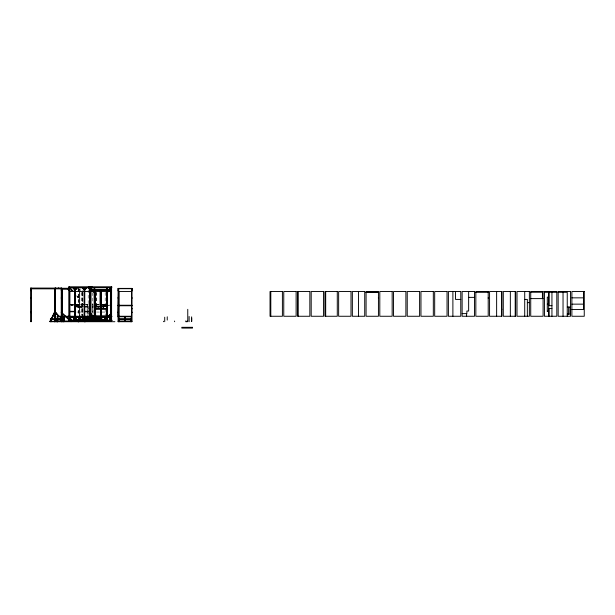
<?xml version="1.0" encoding="UTF-8"?>
<svg xmlns="http://www.w3.org/2000/svg" width="615" height="615" viewBox="0 0 615 615"><rect width="100%" height="100%" fill="white"/><g stroke="black" fill="none" stroke-linecap="round" stroke-linejoin="round"><path stroke-width="0.46" stroke-dasharray="3.08 2.31" d="M77.436 307.216L76.767 306.793M81.634 306.939L76.967 307.07L80.288 307.07M82.133 306.793L82.072 307.216L74.876 304.986M79.097 307.216L82.602 306.939L78.997 305.824M77.006 296.492L78.236 297.906L78.512 297.329L76.637 295.169M78.582 290.634L79.35 289.096M79.527 289.096L78.582 290.057L79.058 289.096L79.051 290.987M79.051 290.634L79.819 289.096M106.61 304.709L98.515 307.216L98.454 306.793L98.031 307.216L98.492 307.07L94.333 307.07M102.482 305.547L106.088 304.433M98.469 306.939L105.665 304.709M102.451 305.855L106.126 304.709M102.497 306.132L105.119 305.317M102.982 306.977L105.68 306.147L101.567 306.132M106.579 305.863L109.278 305.032M105.027 306.424L103.289 307.254M103.051 307.254L107.54 305.863M108.44 305.586L111.138 304.748M77.713 289.096L81.78 289.096M70.74 290.18L73.362 290.18M77.844 290.18L82.349 290.18M78.512 297.329L76.99 295.892M78.236 297.906L76.667 295.777M70.433 304.502L73.762 304.502L70.364 304.779M76.629 304.502L85.185 304.502M96.347 304.502L99.207 304.502M100.153 304.502L104.911 304.502M70.902 304.648L73.4 304.648M75.191 304.648L83.425 304.648M84.34 304.648L87.084 304.648M96.24 304.648L98.984 304.648M102.644 304.648L105.388 304.648M76.591 304.779L85.178 304.779M87.084 304.779L88.068 304.779L84.332 304.925M96.363 304.779L99.223 304.779M100.176 304.779L104.95 304.779M70.825 304.925L74.184 304.925M75.153 304.925L83.417 304.925M96.255 304.925L99.007 304.925M102.682 304.925L105.434 304.925M76.521 306.132L79.02 306.132M80.873 306.132L82.648 306.132M96.163 306.132L98.823 306.132M76.99 306.278L78.659 306.278M80.45 306.278L83.294 306.278M84.24 306.278L87.084 306.278M96.34 306.278L99.184 306.278M101.929 306.278L105.342 306.547L101.982 306.547M76.46 306.401L78.136 306.401M80.834 306.401L82.625 306.401M87.084 306.47L88.068 306.47M92.519 306.47L93.011 306.47M96.178 306.401L98.854 306.401M102.451 306.401L104.965 306.401M76.929 306.547L78.605 306.547M80.411 306.547L83.271 306.547M84.224 306.547L88.068 306.547M92.519 306.547L93.011 306.547M96.363 306.547L99.223 306.547M95.978 306.793L98.454 306.793M101.913 306.793L103.612 307.07L100.291 307.07M79.143 306.939L82.602 306.939M87.084 306.939L88.068 306.939M92.519 306.939L93.011 306.939M96.194 306.939L98.992 307.216L96.217 307.216M84.37 307.216L88.068 307.223M92.519 307.223L93.011 307.239M76.844 312.051L78.674 312.051M79.589 312.051L83.156 312.051M96.686 312.051L99.422 312.051M102.121 312.051L107.471 312.051M75.399 304.709L78.097 305.547M76.714 305.271L82.118 306.939M75.361 304.986L82.556 307.216M77.213 305.863L79.842 306.67M70.41 304.756L75.806 306.424M69.449 304.748L73.938 306.139M74.838 306.416L77.536 307.254M71.025 288.689L72.893 290.849M71.378 289.404L72.624 290.849M70.525 288.689L72.37 290.81M70.248 288.689L72.093 290.81M105.173 292.433L105.173 307.462M105.173 308.399L105.173 314.972M96.44 292.433L96.44 307.462M96.163 292.433L96.163 307.462M93.011 313.196L93.011 304.502L92.519 304.502L92.519 313.196M92.411 292.625L92.411 312.482M88.176 289.788L88.176 309.645M88.176 310.59L88.176 315.318M88.068 315.979L88.068 304.502L87.084 304.502L87.084 310.275M87.576 304.502L87.576 315.979M87.084 311.221L87.084 315.049M82.887 292.878L82.887 315.61M82.618 292.878L82.618 315.61M82.541 292.878L82.541 315.61M82.349 292.456L82.349 314.918M82.218 290.18L82.218 290.588M82.218 292.456L82.264 315.61M81.995 292.456L81.995 314.918M81.864 292.456L81.864 315.856M78.843 288.689L78.843 290.987M78.574 288.689L78.582 290.987M78.497 288.689L78.374 315.61M78.22 288.689L78.22 315.533M93.011 304.779L92.519 304.779L93.011 304.856"/><path stroke-width="0.92" d="M61.869 321.699L61.869 288.689L30.75 288.673L30.75 288.266L69.364 288.281M61.861 288.689L61.861 288.281L30.75 288.266M106.849 290.449L106.841 320.607M118.626 291.541L118.626 288.689L118.626 321.699M191.657 318.209L191.657 321.491L191.657 316.856M114.874 321.699L49.892 321.699L54.512 312.066L54.981 312.066L50.653 321.291L50.63 319.254M50.184 321.291L54.512 312.643L54.981 312.643L54.512 312.066M50.368 321.291L54.981 312.066M70.456 287.735L69.626 288.696L70.725 287.735M70.956 287.735L69.626 289.273L71.225 287.735M75.145 289.473L76.652 287.735M76.921 287.735L75.414 289.473L74.792 289.473L73.285 287.735M75.145 290.049L77.152 287.735M77.421 287.735L75.414 290.049L74.792 290.049L72.785 287.735M86.008 287.735L84.501 289.473L82.91 287.735M85.777 288.312L84.147 289.473L82.641 287.735M86.507 287.735L84.501 290.049L82.418 287.735M86.776 287.735L84.77 290.049L84.147 290.049L82.141 287.735M91.481 287.735L90.643 288.696L91.75 287.735M91.973 287.735L90.643 289.273L92.25 287.735M71.002 317.079L70.164 318.04L71.271 317.079M71.501 317.079L70.164 318.616L71.77 317.079M72.785 320.607L74.792 318.293L75.414 318.293L77.421 320.607M73.054 320.607L75.061 318.293M73.285 320.607L74.792 318.87L75.414 318.87L76.921 320.607M75.414 318.04L76.245 317.079M75.683 321.015L75.683 318.04L76.521 317.079M73.554 320.607L75.061 318.87M75.414 318.616L76.744 316.671M77.552 320.2L79.427 318.662L78.097 320.2M77.828 320.2L79.158 318.662M78.051 320.2L79.427 319.239L78.597 320.2M80.926 317.079L80.096 318.04L79.181 317.079M78.32 320.2L79.158 319.239M81.195 317.079L80.365 318.04L78.912 317.079M82.141 320.607L84.147 318.293L84.77 318.293L86.776 320.607M82.418 320.607L84.416 318.293M108.701 290.18L107.195 291.917L108.978 290.18M82.641 320.607L84.147 318.87L84.77 318.87L86.277 320.607M84.77 318.04L85.608 317.079M82.91 320.607L84.416 318.87L86.008 320.607L85.992 317.079M109.201 290.18L107.195 292.494L109.478 290.18M84.77 318.616L86.108 316.671M86.377 317.079L85.047 318.616L84.416 318.616L83.087 317.079L86.615 317.079M86.846 320.2L88.714 318.662L87.338 320.2M88.445 318.662L87.115 320.2L87.169 316.671L88.445 318.209L88.714 317.632M87.883 320.2L88.445 319.239M87.661 320.607L89.936 318.293L87.937 320.607M88.16 320.607L89.936 318.87L88.429 320.607M91.75 317.079L90.643 318.04M91.973 317.079L90.643 318.616L92.25 317.079M93.203 316.671L91.866 318.209L93.741 316.671L93.826 320.2L91.866 318.662L93.242 320.2M92.142 318.209L93.472 316.671M94.31 320.031L95.809 318.293M96.163 318.04L97.001 317.079L96.986 319.723M94.579 320.031L95.579 318.87M96.34 318.101L97.224 317.079L97.255 320.607M95.809 318.87L94.303 320.607L94.141 290.18M96.163 318.616L97.493 316.671M95.579 319.446L94.579 320.607L94.595 317.963M100.576 318.04L101.406 317.079M101.675 317.079L100.222 318.04L99.392 317.079M99.123 320.2L100.453 318.662M100.576 318.616L101.906 316.671M99.392 320.2L100.722 318.662M102.49 316.671L101.16 318.209L103.036 316.671M102.175 316.671L100.845 318.616L100.222 318.616L98.892 316.671M99.622 320.2L100.553 319.177M101.429 318.209L102.759 316.671M99.891 320.2L100.722 319.239M103.166 320.607L105.173 318.293L107.118 318.293M106.357 317.079L105.526 318.04L104.066 317.079M103.435 320.607L105.442 318.293M105.25 318.616L106.579 317.079M104.166 320.031L105.795 318.87M105.526 318.616L106.856 317.079L103.566 317.079L103.566 316.671M103.935 320.607L105.442 318.87M108.686 315.856L110.961 313.542L108.955 315.856M109.186 315.856L110.961 314.111L109.455 315.856M108.686 320.607L110.692 318.293L111.584 318.293M108.955 320.607L110.961 318.293M109.685 320.031L110.692 318.87L111.584 318.87M109.455 320.607L110.961 318.87M68.995 287.735L111.584 287.735M30.75 288.689L69.449 288.689M111.584 288.696L110.692 288.696L110.692 316.264M118.088 288.689L132.01 288.689M30.75 289.096L31.296 289.096M61.262 289.096L69.449 289.096M118.088 289.096L118.626 289.096M131.464 289.096L132.01 289.096M111.584 289.273L110.692 289.273L109.362 287.735M111.046 289.473L111.584 289.473M90.643 289.773L110.961 289.773M30.75 290.057L31.296 290.057M61.262 290.057L61.808 290.057M111.046 290.049L111.584 290.049M118.088 290.057L118.626 290.057M131.464 290.057L132.01 290.057M90.643 290.18L110.961 290.18M94.618 290.449L107.056 290.449M30.75 290.634L31.296 290.634M61.262 290.634L61.808 290.634M118.088 290.634L118.626 290.634M131.464 290.634L132.01 290.634M69.541 291.541L94.495 291.541M94.618 291.541L106.849 291.541M107.687 291.541L111.046 291.541M530.73 292.233L542.43 292.233L542.43 298.606M475.841 292.31L488.21 292.31M544.444 292.302L556.806 292.302M558.166 292.302L567.245 292.302L567.245 316.264M548.657 297.153L547.296 297.153L547.296 311.413L548.657 311.413L548.657 316.264M468.645 297.383L474.488 297.383M118.088 297.668L118.626 297.668L118.088 298.244L118.626 298.244M131.464 297.683L132.01 297.683L131.464 298.26L132.01 298.26M378.371 297.706L378.448 298.267M30.75 297.737L31.296 297.737L30.75 298.313L31.296 298.313M61.262 297.737L61.808 297.737L61.262 298.313L61.808 298.313M488.21 297.706L488.21 298.267M571.889 297.845L583.589 297.845M530.73 298.606L543.091 298.606M460.766 299.42L455.538 299.42L455.538 291.541M524.71 299.42L527.355 299.42L527.355 316.264M527.355 302.618L529.369 302.618M571.889 304.148L583.589 304.148M547.296 304.217L548.657 304.217M111.077 304.471L111.384 304.748L110.977 304.502M118.088 305.255L132.01 305.255M118.088 305.747L132.01 305.747M551.939 305.686L549.087 305.686L549.087 292.302M567.245 307.062L570.528 307.062M131.464 308.522L132.01 308.522M551.939 308.561L549.087 308.561L549.087 316.264M95.056 308.792L107.11 308.792M131.464 308.93L132.01 308.93M95.386 309.076L106.864 309.076M501.479 309.207L501.925 309.207M571.889 309.545L583.589 309.545L583.589 291.541M69.626 311.336L75.061 311.336M84.501 311.336L89.936 311.336M111.046 311.336L111.584 311.336M547.296 311.282L548.657 311.282L548.657 292.302M69.626 311.743L75.061 311.743M84.501 311.743L89.936 311.743M111.046 311.743L111.584 311.743M31.296 312.066L30.75 312.066L31.296 312.643L30.75 312.643M58.602 316.248L55.212 312.066L59.171 316.325M118.626 312.059L118.088 312.059L118.626 312.635L118.088 312.635M132.01 312.066L131.464 312.066L132.01 312.643L131.464 312.643M55.488 312.643L58.333 316.248M61.262 312.643L70.456 321.291M462.126 313.619L466.862 313.619L466.862 311.036L468.645 311.036L468.645 291.541M567.245 314.127L569.967 314.127L569.967 307.062M90.643 315.856L94.41 315.856M107.195 315.856L110.961 315.856M94.618 315.995L107.056 315.995M118.626 316.264L131.464 316.264M118.088 316.533L118.626 316.533M57.226 316.748L111.861 316.671L111.861 316.264L57.226 316.264L57.226 321.699M118.626 316.748L131.464 316.748M71.763 316.802L74.446 316.802M76.237 316.802L78.028 316.802M118.088 316.94L118.626 316.94M69.541 317.079L82.51 317.086M92.642 317.079L87.937 317.079L87.937 316.671M93.972 317.079L97.493 317.079M98.892 317.079L102.175 317.079M111.046 317.079L108.417 317.079L108.417 316.671M75.683 318.04L74.231 317.079M85.047 318.04L83.586 317.079M95.54 318.04L94.979 317.079M94.495 318.293L96.44 318.293L98.446 320.607M78.413 316.671L79.742 318.616L80.365 318.616L81.695 316.671M89.936 318.616L88.337 317.079M94.495 318.701L96.086 318.701M105.526 318.701L107.118 318.701M63.43 318.847L50.422 318.847L50.422 321.699M118.626 318.847L130.995 318.847L130.995 321.699M50.422 319.254L63.43 319.254M89.752 319.239L90.29 319.239M92.142 319.239L92.704 320.2M118.626 319.254L130.995 319.254M89.383 319.931L90.059 319.931M90.751 319.931L91.205 319.931M88.16 320.776L92.427 320.776L90.643 318.87L92.15 320.607M57.364 321.207L62.868 321.207M63.922 321.207L69.61 321.207M131.179 321.207L118.918 321.207L118.918 321.699M30.75 321.291L31.296 321.291M49.892 321.291L71.048 321.291L71.048 321.699M71.348 321.291L85.57 321.291L85.57 321.699M118.088 321.291L130.995 321.291M131.464 321.291L132.01 321.291M186.875 321.699L185.745 321.699L185.761 320.93M71.033 321.291L61.262 312.066L61.808 312.643M110.131 287.735L110.961 288.696M109.631 287.735L110.961 289.273M92.903 290.18L94.41 291.917L93.134 290.757M92.404 290.18L94.41 292.494L92.135 290.18M89.106 287.735L89.936 288.696L88.837 287.735M88.606 287.735L89.936 289.273L88.337 287.735M109.585 317.079L110.416 318.04L109.316 317.079M109.086 317.079L110.416 318.616L108.817 317.079M105.795 318.293L107.802 320.607M105.526 318.293L107.533 320.607M104.342 317.079L105.173 318.04M105.526 318.87L107.033 320.607M103.566 317.079L105.173 318.616L103.843 316.671M103.036 320.2L101.16 318.662L102.49 320.2L101.16 319.239L101.99 320.2M101.429 318.662L102.759 320.2M99.661 317.079L100.491 318.04M101.429 319.239L102.259 320.2M100.491 318.616L99.161 316.671M73.554 287.735L75.061 289.473M73.054 287.735L74.561 289.473M96.163 318.293L98.169 320.607M97.946 320.607L96.163 318.87L97.67 320.607M94.479 317.079L95.809 318.616L94.656 317.594M92.927 315.856L90.643 313.542L92.65 315.856M92.427 315.856L90.643 314.111L92.15 315.856M68.311 289.096L69.195 290.119M68.042 289.096L69.372 290.634M92.142 318.662L93.472 320.2M92.927 320.607L90.643 318.293L92.65 320.607M89.106 317.079L89.936 318.04L88.837 317.079M88.606 317.079L89.498 318.101M87.338 316.671L88.714 318.209L86.846 316.671M86.507 320.607L83.363 317.079L83.325 319.723M78.682 317.079L80.011 318.616L81.426 316.671M80.135 318.662L81.464 320.2M78.097 316.671L79.427 318.209L77.552 316.671M80.304 319.177L81.195 320.2M77.828 316.671L79.158 318.209M80.135 319.239L80.965 320.2M74.5 317.079L75.33 318.04M75.145 318.293L77.152 320.607M75.33 318.616L74 316.671M75.145 318.87L76.652 320.607M71.901 320.607L69.626 318.293L71.632 320.607M71.401 320.607L69.626 318.87L71.132 320.607M55.212 312.066L58.902 316.325M568.606 307.062L568.606 314.127M563.04 292.302L563.04 316.264M551.939 292.302L551.939 316.264M524.71 291.541L524.71 316.264M515.201 291.541L515.201 316.264M510.35 291.541L510.35 316.264M501.479 291.541L501.479 316.264M496.628 291.541L496.628 316.264M466.608 313.619L466.608 316.264M452.886 291.541L452.886 316.264M358.537 291.541L358.537 316.264M325.681 291.541L325.681 316.264M298.244 291.541L298.244 316.264M270.8 291.541L270.8 316.264M189.12 316.464L189.12 321.699M187.76 309.337L187.76 321.699M187.121 320.93L187.121 321.699M174.599 321.038L174.599 321.699M167.234 316.794L167.234 320.069M164.712 317.217L164.712 321.699M163.467 321.245L163.467 321.699M131.741 288.689L131.741 291.541L118.357 291.541L118.357 288.689M131.464 288.689L131.464 321.699M131.179 316.264L131.179 321.699M130.588 319.254L130.588 321.291M130.449 318.847L130.449 319.254M130.449 321.291L130.449 321.699M125.291 316.748L125.291 321.207M124.807 316.748L124.807 321.207M119.172 318.847L119.172 319.254M119.172 321.291L119.172 321.699M119.079 291.541L119.079 316.264M119.041 319.254L119.041 321.291M118.918 316.264L118.918 319.223M111.715 320.2L111.715 320.607M111.584 286.921L111.584 321.015L68.995 321.015L68.995 286.921M111.315 286.921L111.315 287.328M111.315 287.735L111.315 320.607M111.046 287.328L111.046 321.015M110.961 287.735L110.961 316.264M110.961 316.671L110.961 320.2M110.692 316.671L110.769 320.2M110.5 316.264L110.5 316.671M110.416 317.079L110.416 320.2M110.147 317.079L110.147 320.2M108.694 316.671L108.694 317.079M107.471 287.735L107.471 289.773M107.471 290.18L107.471 320.607M107.195 287.735L107.195 289.773M107.195 316.81L107.195 320.607M107.118 287.735L107.118 289.773M107.118 290.18L107.118 320.607M107.056 290.18L107.056 316.264M106.841 287.735L106.841 289.773M106.741 291.541L106.741 316.264M106.618 290.449L106.656 316.264M105.795 316.671L105.795 320.607M105.757 317.555L105.757 320.2M105.58 316.264L105.58 316.671M105.526 316.671L105.526 321.015M105.35 316.671L105.35 320.2M105.25 321.015L105.111 316.264M104.896 317.079L104.896 321.015M101.698 317.632L101.698 320.2M101.429 317.632L101.429 320.2M101.39 291.541L101.39 308.653M101.352 317.855L101.352 320.2M101.206 317.855L101.206 321.015M101.168 290.449L101.168 315.995M101.16 317.632L101.16 320.2M100.937 290.18L100.906 316.671M100.845 317.079L100.668 321.015M100.729 290.18L100.699 315.995M100.576 317.079L100.576 320.2M100.499 290.449L100.499 309.368M100.429 316.264L100.429 316.671M100.491 317.079L100.453 320.2M100.222 318.04L100.222 320.2M100.068 291.541L100.068 308.653M98.262 316.671L98.262 320.2M98.054 316.671L98.054 320.2M97.793 316.671L97.793 320.2M97.585 316.671L97.585 320.2M96.909 317.079L96.909 320.607M96.632 317.963L96.632 320.607M96.44 316.671L96.44 320.607M96.224 316.264L96.224 316.671M96.086 316.671L96.163 321.015M95.809 316.671L95.809 321.015M95.756 316.264L95.756 316.671M95.586 308.792L95.586 316.264M95.54 317.079L95.54 321.015M95.386 308.792L95.386 316.264M95.302 317.855L95.302 320.2M95.056 290.449L95.056 316.264M94.818 290.18L94.818 316.264M94.764 287.735L94.764 289.773M94.764 290.18L94.764 320.607M94.618 290.18L94.618 316.264M94.41 287.735L94.495 289.773M94.41 290.18L94.495 320.607M94.326 317.079L94.326 320.607M94.141 287.735L94.141 289.773M93.972 316.671L93.972 320.607M93.419 316.671L93.419 320.2M92.757 287.328L87.83 287.328M92.642 316.671L92.596 317.24M92.411 317.632L92.411 320.2M92.296 316.671L92.296 320.2M92.089 316.671L92.142 320.2M92.058 317.978L92.058 320.2M91.942 286.921L91.942 287.328M91.827 316.671L91.881 320.607M91.789 317.978L91.789 320.2M91.666 286.921L91.666 287.328M91.62 316.671L91.581 320.607M91.52 317.978L91.52 320.2M91.389 287.489L91.397 286.921L111.861 286.921L111.861 287.328L68.726 287.328L68.726 286.921L89.19 286.921L89.198 287.489M91.312 320.2L91.243 320.776M91.043 320.2L91.043 320.607M90.843 287.489L90.835 286.921L89.752 286.921L89.744 287.489M90.92 287.735L90.835 320.607M90.643 287.735L90.643 316.264M90.643 316.671L90.566 320.2M90.29 286.921L90.29 321.015M89.936 287.735L90.021 316.264M90.021 316.671L90.021 320.2M89.667 287.735L89.752 320.607M89.544 320.2L89.544 320.607M89.275 320.2L89.344 320.776M89.067 318.724L89.006 320.607M88.914 286.921L88.914 287.328M88.967 317.555L88.967 320.2M88.76 316.671L88.76 320.2M88.645 286.921L88.645 287.328M88.714 320.2L88.714 317.24L87.991 316.833M88.491 316.671L88.491 320.2M88.291 316.671L88.291 320.2M88.214 316.671L88.214 317.079M88.176 317.24L88.176 319.462M86.761 316.671L86.761 320.2M86.615 316.671L86.615 320.607M86.377 316.671L86.346 320.607M86.261 317.963L86.261 319.723M85.3 317.501L85.3 321.699M85.285 317.855L85.285 320.2M85.047 319.439L85.047 321.015M84.77 287.735L84.77 321.015M84.832 321.291L84.832 321.699M84.693 319.439L84.693 321.015M84.686 321.207L84.686 321.699M84.416 287.735L84.416 321.015M84.44 321.207L84.409 321.699M84.363 316.264L84.363 316.671M84.263 321.207L84.263 321.699M84.147 287.735L84.147 320.607M83.955 317.963L83.955 320.607M83.678 317.079L83.678 320.607M83.002 316.671L83.002 320.2M82.794 316.671L82.794 320.2M82.618 317.501L82.618 320.346M82.541 316.556L82.541 321.291M82.325 316.671L82.264 320.346M80.365 317.079L80.365 320.2M80.15 316.264L80.15 316.671M80.135 320.2L80.096 317.079L80.011 320.2M79.919 320.607L79.919 321.015M79.781 318.639L79.812 320.607M79.681 316.264L79.681 316.671M79.742 317.079L79.742 320.2M79.589 291.541L79.589 316.264M79.427 317.632L79.512 320.2M79.343 320.2L79.373 321.015M79.158 317.632L79.158 320.2M78.881 317.632L78.881 320.2M78.843 321.291L78.843 321.699M78.551 321.207L78.574 321.699M78.374 321.291L78.374 321.699M78.305 321.207L78.305 321.699M78.19 321.207L78.19 321.699M78.043 321.207L78.043 321.699M77.021 316.671L75.683 318.616L75.061 318.616L73.731 316.671M75.476 316.264L75.476 316.671M75.414 287.735L75.414 321.015M75.238 317.555L75.238 320.2M75.145 287.735L75.061 321.015M74.999 316.264L74.999 316.671M74.792 287.735L74.792 320.607M74.446 316.748L74.446 320.315M74.307 316.748L74.307 320.315M74.023 316.748L74.023 320.315M73.877 316.748L73.877 320.315M72.17 316.671L72.17 317.079M71.894 316.671L71.894 317.079M70.441 317.079L70.441 320.2M70.164 317.079L70.164 320.2M70.087 316.264L70.087 316.671M69.895 287.735L69.895 316.264M69.895 316.671L69.81 320.2M69.541 287.328L69.541 316.264M69.541 316.671L69.541 320.2M69.272 286.921L69.272 287.328M69.272 287.735L69.272 320.607M68.865 320.2L68.865 320.607M68.726 316.264L68.726 316.671M64.068 316.748L64.068 321.699M63.922 321.699L63.891 316.264M63.637 316.264L63.745 321.699M63.499 316.748L63.43 321.699M63.222 319.254L63.222 321.291M62.961 318.847L62.961 321.699M62.753 319.254L62.753 321.291M62.684 318.847L62.684 319.254M62.684 321.291L62.684 321.699M62.215 289.096L62.215 321.291M61.808 288.689L61.808 321.699M61.669 288.281L61.131 287.874L61.131 288.281M61.592 288.689L61.592 321.699M61.262 288.689L61.262 321.699M60.8 316.748L60.8 321.207M60.554 316.748L60.554 321.207M60.308 316.748L60.308 321.207M58.763 288.281L58.763 287.874L58.217 288.281M57.787 316.748L57.787 321.699M57.61 316.264L57.61 321.699M57.472 316.264L57.364 321.699M57.249 318.847L57.249 321.699M57.049 318.847L57.08 321.699M56.872 319.254L56.872 321.291M56.78 318.847L56.803 321.699M56.603 318.847L56.603 321.699M56.403 319.254L56.403 321.291M55.85 288.281L55.304 287.874L55.304 288.281M55.488 288.689L55.488 321.291M55.212 288.689L55.212 321.291M55.135 288.281L55.135 321.699M54.981 321.291L54.981 321.699M54.858 288.281L54.858 321.699M54.781 288.689L54.781 321.699M54.512 288.689L54.512 321.699M51.168 318.847L51.168 321.699M50.891 318.847L50.891 321.699M31.242 288.266L30.75 287.981L30.75 321.699L31.296 321.699L31.296 288.689M31.065 288.281L31.065 288.689M366.086 292.302L366.079 316.264L378.44 316.264L378.448 291.541L366.086 291.541L366.086 292.302L378.448 292.31L366.086 292.302M132.01 288.404L118.088 288.404L118.088 321.699L132.01 321.699L132.01 288.404M118.495 290.188L118.218 316.271L118.495 290.188M282.4 291.541L270.039 291.541L270.039 316.264L282.4 316.264L282.4 291.541M296.123 291.541L283.761 291.541L283.761 316.264L296.123 316.264L296.123 291.541M309.837 291.541L297.476 291.541L297.476 316.264L309.837 316.264L309.837 291.541M323.559 291.541L311.198 291.541L311.198 316.264L323.559 316.264L323.559 291.541M337.281 291.541L324.92 291.541L324.92 316.264L337.281 316.264L337.281 291.541M351.004 291.541L338.642 291.541L338.642 316.264L351.004 316.264L351.004 291.541M364.718 291.541L352.357 291.541L352.357 316.264L364.718 316.264L364.718 291.541M392.162 291.541L379.801 291.541L379.801 316.264L392.162 316.264L392.162 291.541M405.885 291.541L393.523 291.541L393.523 316.264L405.885 316.264L405.885 291.541M419.607 291.541L407.245 291.541L407.245 316.264L419.607 316.264L419.607 291.541M433.321 291.541L420.96 291.541L420.96 316.264L433.321 316.264L433.321 291.541M447.043 291.541L434.682 291.541L434.682 316.264L447.043 316.264L447.043 291.541M460.766 291.541L448.404 291.541L448.404 316.264L460.766 316.264L460.766 291.541M474.488 291.541L462.126 291.541L462.126 316.264L474.488 316.264L474.488 291.541M488.21 291.541L475.841 291.541L475.841 316.264L488.21 316.264L488.21 291.541M501.925 291.541L489.563 291.541L489.563 316.264L501.925 316.264L501.925 291.541M515.647 291.541L503.285 291.541L503.285 316.264L515.647 316.264L515.647 291.541M529.369 291.541L517.007 291.541L517.007 316.264L529.369 316.264L529.369 291.541M543.091 291.541L530.73 291.541L530.73 316.264L543.091 316.264L543.091 291.541M556.806 291.541L544.444 291.541L544.444 316.264L556.806 316.264L556.806 291.541M570.528 291.541L558.166 291.541L558.166 316.264L570.528 316.264L570.528 291.541M584.25 291.541L571.889 291.541L571.889 316.264L584.25 316.264L584.25 291.541M111.861 320.2L68.726 320.2L68.726 320.607L111.861 320.607L111.861 320.2M192.51 327.318L181.809 327.318L181.809 328.079L192.51 328.079L192.51 327.318"/></g></svg>
